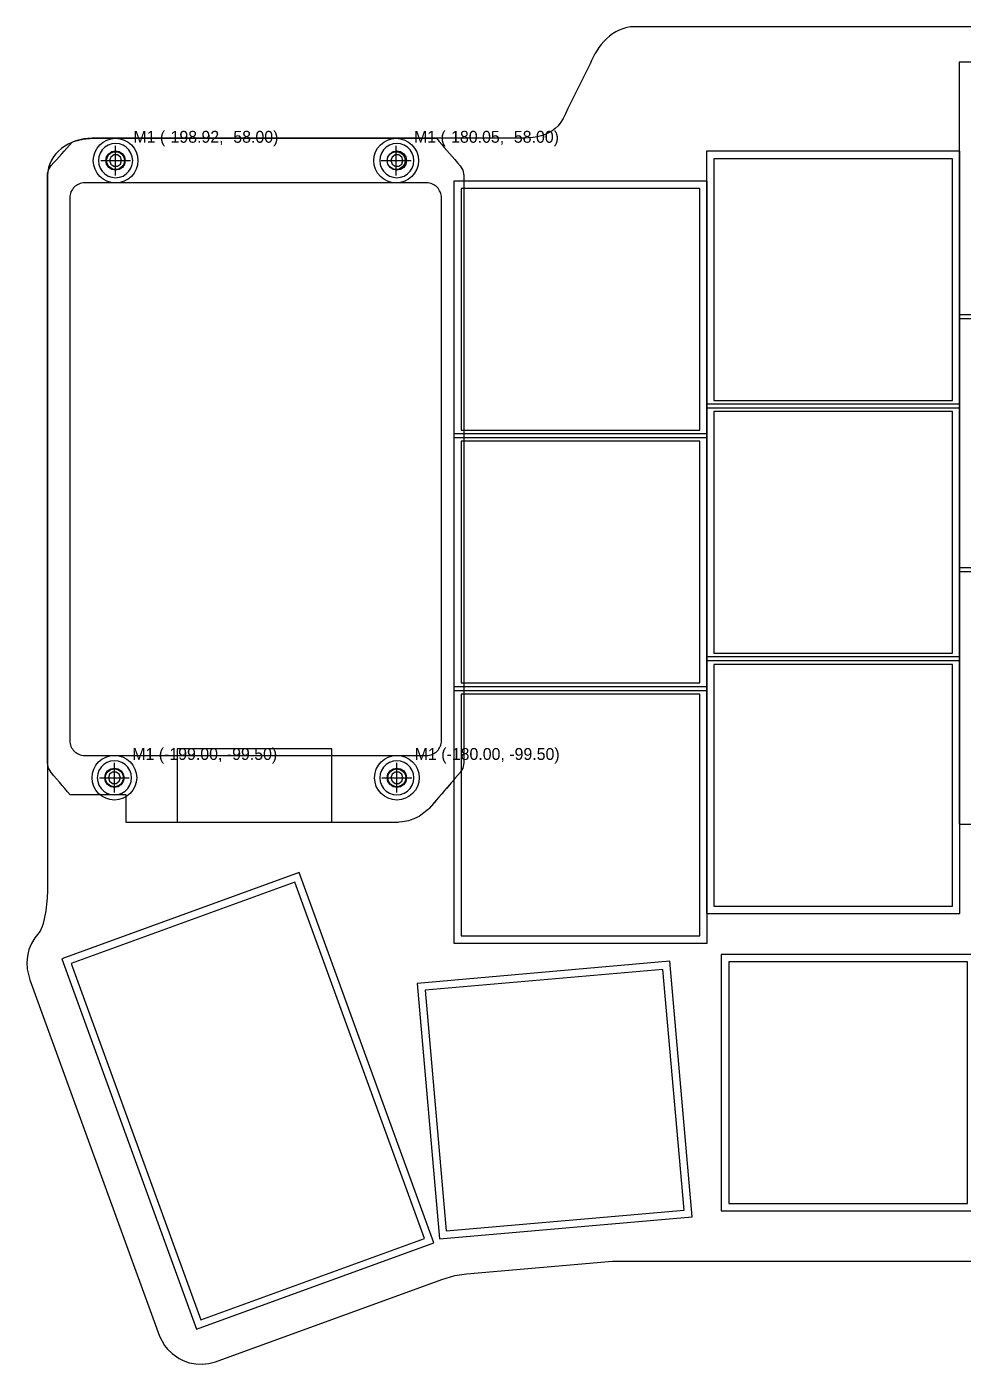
# Model space of a CAD drawing. Header units: millimetres. Extents: x -205 to 25, y -146 to -49.
# Drawn here: x -204.9 to -141.9, y -138.9 to -49 of the extents above; entities that cross this region are included whole.
import ezdxf

# ---------------------------------------------------------------- set-up
doc = ezdxf.new("R2010")
doc.units = ezdxf.units.MM
for name, color, linetype in [('BATTERY_BAY', 8, 'Continuous'), ('BOARD_OUTLINE', 7, 'Continuous'), ('COVER_BATTERY_BOTTOM', 1, 'Continuous'), ('COVER_BATTERY_TOP', 30, 'Continuous'), ('COVER_STANDOFFS', 9, 'Continuous'), ('KEYCAP_GUARD', 6, 'Continuous'), ('KEYCAPS', 4, 'Continuous'), ('LABELS', 7, 'Continuous'), ('M1_HOLES', 2, 'Continuous')]:
    doc.layers.add(name, color=color, linetype=linetype)

msp = doc.modelspace()

# ---------------------------------------------------------------- linework, layer by layer
at = {"layer": 'BATTERY_BAY'}
msp.add_lwpolyline([(-177, -60.5), (-177.005, -60.398), (-177.02, -60.298), (-177.045, -60.203), (-177.079, -60.111), (-177.121, -60.023), (-177.171, -59.941), (-177.228, -59.864), (-177.293, -59.793), (-177.364, -59.728), (-177.441, -59.671), (-177.523, -59.621), (-177.611, -59.579), (-177.703, -59.545), (-177.798, -59.52), (-177.898, -59.505), (-178, -59.5), (-201, -59.5), (-201.102, -59.505), (-201.202, -59.52), (-201.297, -59.545), (-201.389, -59.579), (-201.477, -59.621), (-201.559, -59.671), (-201.636, -59.728), (-201.707, -59.793), (-201.772, -59.864), (-201.829, -59.941), (-201.879, -60.023), (-201.921, -60.111), (-201.955, -60.203), (-201.98, -60.298), (-201.995, -60.398), (-202, -60.5), (-202, -97), (-201.995, -97.102), (-201.98, -97.202), (-201.955, -97.297), (-201.921, -97.389), (-201.879, -97.477), (-201.829, -97.559), (-201.772, -97.636), (-201.707, -97.707), (-201.636, -97.772), (-201.559, -97.829), (-201.477, -97.879), (-201.389, -97.921), (-201.297, -97.955), (-201.202, -97.98), (-201.102, -97.995), (-201, -98), (-178, -98), (-177.898, -97.995), (-177.798, -97.98), (-177.703, -97.955), (-177.611, -97.921), (-177.523, -97.879), (-177.441, -97.829), (-177.364, -97.772), (-177.293, -97.707), (-177.228, -97.636), (-177.171, -97.559), (-177.121, -97.477), (-177.079, -97.389), (-177.045, -97.297), (-177.02, -97.202), (-177.005, -97.102), (-177, -97), (-177, -60.5)], close=True, dxfattribs=at)
at = {"layer": 'BOARD_OUTLINE'}
msp.add_lwpolyline([(-124.5, -49), (-164, -49), (-164.276, -49.015), (-164.541, -49.059), (-164.796, -49.13), (-165.04, -49.225), (-165.272, -49.343), (-165.492, -49.481), (-165.701, -49.637), (-165.897, -49.809), (-166.081, -49.994), (-166.252, -50.192), (-166.411, -50.399), (-166.556, -50.613), (-166.688, -50.832), (-166.806, -51.055), (-166.91, -51.278), (-167, -51.5), (-168.5, -54.5), (-168.647, -54.852), (-168.805, -55.16), (-168.976, -55.427), (-169.16, -55.656), (-169.357, -55.85), (-169.568, -56.012), (-169.792, -56.144), (-170.031, -56.25), (-170.285, -56.333), (-170.553, -56.395), (-170.837, -56.439), (-171.137, -56.469), (-171.452, -56.487), (-171.785, -56.496), (-172.134, -56.5), (-172.5, -56.5), (-177, -56.5), (-197, -56.5), (-200.5, -56.5), (-200.781, -56.512), (-201.06, -56.546), (-201.334, -56.602), (-201.602, -56.68), (-201.86, -56.778), (-202.108, -56.896), (-202.343, -57.032), (-202.562, -57.188), (-202.764, -57.36), (-202.946, -57.55), (-203.106, -57.755), (-203.242, -57.977), (-203.352, -58.212), (-203.433, -58.462), (-203.483, -58.725), (-203.5, -59), (-203.5, -107), (-203.501, -107.109), (-203.506, -107.246), (-203.514, -107.407), (-203.526, -107.589), (-203.542, -107.786), (-203.563, -107.997), (-203.588, -108.216), (-203.619, -108.439), (-203.654, -108.663), (-203.696, -108.884), (-203.743, -109.099), (-203.797, -109.302), (-203.858, -109.49), (-203.925, -109.66), (-204, -109.808), (-204.083, -109.929), (-204.36, -110.27), (-204.584, -110.65), (-204.751, -111.057), (-204.856, -111.485), (-204.896, -111.924), (-204.872, -112.364), (-204.691, -113.094), (-195.965, -137.054), (-195.62, -137.68), (-195.438, -137.911), (-195.125, -138.221), (-194.643, -138.556), (-194.38, -138.687), (-193.964, -138.833), (-193.532, -138.916), (-193.092, -138.936), (-192.654, -138.89), (-192.208, -138.778), (-176.983, -133.238), (-176.091, -132.979), (-175.312, -132.863), (-165.5, -132), (-138.5, -132)], dxfattribs=at)
at = {"layer": 'COVER_BATTERY_BOTTOM'}
for points in [[(-201.602, -56.68), (-201.468, -56.641), (-201.334, -56.602)], [(-201.334, -56.602), (-201.197, -56.574), (-201.06, -56.546)], [(-201.06, -56.546), (-200.92, -56.529), (-200.781, -56.512)], [(-200.781, -56.512), (-200.64, -56.506), (-200.5, -56.5)], [(-200.5, -56.5), (-200.248, -56.5), (-199.996, -56.5), (-199.745, -56.5), (-199.493, -56.5), (-199.241, -56.5), (-198.989, -56.5), (-198.738, -56.5), (-198.486, -56.5), (-198.234, -56.5), (-197.982, -56.5), (-197.731, -56.5), (-197.479, -56.5), (-197.227, -56.5), (-196.975, -56.5), (-196.724, -56.5), (-196.472, -56.5), (-196.22, -56.5), (-195.968, -56.5), (-195.717, -56.5), (-195.465, -56.5), (-195.213, -56.5), (-194.961, -56.5), (-194.71, -56.5), (-194.458, -56.5), (-194.206, -56.5), (-193.954, -56.5), (-193.703, -56.5), (-193.451, -56.5), (-193.199, -56.5), (-192.947, -56.5), (-192.696, -56.5), (-192.444, -56.5), (-192.192, -56.5), (-191.94, -56.5), (-191.689, -56.5), (-191.437, -56.5), (-191.185, -56.5), (-190.933, -56.5), (-190.681, -56.5), (-190.43, -56.5), (-190.178, -56.5), (-189.926, -56.5), (-189.674, -56.5), (-189.423, -56.5), (-189.171, -56.5), (-188.919, -56.5), (-188.667, -56.5), (-188.416, -56.5), (-188.164, -56.5), (-187.912, -56.5), (-187.66, -56.5), (-187.409, -56.5), (-187.157, -56.5), (-186.905, -56.5), (-186.653, -56.5), (-186.402, -56.5), (-186.15, -56.5), (-185.898, -56.5), (-185.646, -56.5), (-185.395, -56.5), (-185.143, -56.5), (-184.891, -56.5), (-184.639, -56.5), (-184.388, -56.5), (-184.136, -56.5), (-183.884, -56.5), (-183.632, -56.5), (-183.381, -56.5), (-183.129, -56.5), (-182.877, -56.5), (-182.625, -56.5), (-182.374, -56.5), (-182.122, -56.5), (-181.87, -56.5), (-181.618, -56.5), (-181.366, -56.5), (-181.115, -56.5), (-180.863, -56.5), (-180.611, -56.5), (-180.359, -56.5), (-180.108, -56.5), (-179.856, -56.5), (-179.604, -56.5), (-179.352, -56.5), (-179.101, -56.5), (-178.849, -56.5), (-178.597, -56.5), (-178.345, -56.5), (-178.094, -56.5), (-177.842, -56.5), (-177.59, -56.5), (-177.338, -56.5)], [(-177.338, -56.5), (-177.161, -56.705), (-176.984, -56.91), (-176.807, -57.115), (-176.629, -57.321), (-176.452, -57.526), (-176.275, -57.731), (-176.098, -57.936), (-175.921, -58.141), (-175.743, -58.346)], [(-203.244, -58.332), (-203.069, -58.137), (-202.894, -57.942), (-202.719, -57.747), (-202.544, -57.552), (-202.369, -57.357), (-202.194, -57.162), (-202.019, -56.967), (-201.844, -56.772)], [(-201.844, -56.772), (-201.723, -56.726), (-201.602, -56.68)], [(-200.07, -58), (-200.041, -58.256), (-199.956, -58.499), (-199.819, -58.717), (-199.637, -58.899), (-199.419, -59.036), (-199.176, -59.121), (-198.92, -59.15), (-198.664, -59.121), (-198.421, -59.036), (-198.203, -58.899), (-198.021, -58.717), (-197.884, -58.499), (-197.799, -58.256), (-197.77, -58), (-197.799, -57.744), (-197.884, -57.501), (-198.021, -57.283), (-198.203, -57.101), (-198.421, -56.964), (-198.664, -56.879), (-198.92, -56.85), (-199.176, -56.879), (-199.419, -56.964), (-199.637, -57.101), (-199.819, -57.283), (-199.956, -57.501), (-200.041, -57.744), (-200.07, -58)], [(-199.57, -58), (-199.521, -57.751), (-199.38, -57.54), (-199.169, -57.399), (-198.92, -57.35), (-198.671, -57.399), (-198.461, -57.54), (-198.32, -57.751), (-198.27, -58), (-198.32, -58.249), (-198.461, -58.46), (-198.671, -58.601), (-198.92, -58.65), (-199.169, -58.601), (-199.38, -58.46), (-199.521, -58.249), (-199.57, -58)], [(-181.15, -58), (-181.121, -58.256), (-181.036, -58.499), (-180.899, -58.717), (-180.717, -58.899), (-180.499, -59.036), (-180.256, -59.121), (-180, -59.15), (-179.744, -59.121), (-179.501, -59.036), (-179.283, -58.899), (-179.101, -58.717), (-178.964, -58.499), (-178.879, -58.256), (-178.85, -58), (-178.879, -57.744), (-178.964, -57.501), (-179.101, -57.283), (-179.283, -57.101), (-179.501, -56.964), (-179.744, -56.879), (-180, -56.85), (-180.256, -56.879), (-180.499, -56.964), (-180.717, -57.101), (-180.899, -57.283), (-181.036, -57.501), (-181.121, -57.744), (-181.15, -58)], [(-180.65, -58), (-180.601, -57.751), (-180.46, -57.54), (-180.249, -57.399), (-180, -57.35), (-179.751, -57.399), (-179.54, -57.54), (-179.399, -57.751), (-179.35, -58), (-179.399, -58.249), (-179.54, -58.46), (-179.751, -58.601), (-180, -58.65), (-180.249, -58.601), (-180.46, -58.46), (-180.601, -58.249), (-180.65, -58)], [(-203.492, -58.875), (-203.41, -58.585), (-203.244, -58.332)], [(-175.743, -58.346), (-175.563, -58.651), (-175.5, -59)], [(-203.5, -59), (-203.496, -58.938), (-203.492, -58.875)], [(-203.5, -98.5), (-203.5, -98.25), (-203.5, -98), (-203.5, -97.75), (-203.5, -97.5), (-203.5, -97.25), (-203.5, -97), (-203.5, -96.75), (-203.5, -96.5), (-203.5, -96.25), (-203.5, -96), (-203.5, -95.75), (-203.5, -95.5), (-203.5, -95.25), (-203.5, -95), (-203.5, -94.75), (-203.5, -94.5), (-203.5, -94.25), (-203.5, -94), (-203.5, -93.75), (-203.5, -93.5), (-203.5, -93.25), (-203.5, -93), (-203.5, -92.75), (-203.5, -92.5), (-203.5, -92.25), (-203.5, -92), (-203.5, -91.75), (-203.5, -91.5), (-203.5, -91.25), (-203.5, -91), (-203.5, -90.75), (-203.5, -90.5), (-203.5, -90.25), (-203.5, -90), (-203.5, -89.75), (-203.5, -89.5), (-203.5, -89.25), (-203.5, -89), (-203.5, -88.75), (-203.5, -88.5), (-203.5, -88.25), (-203.5, -88), (-203.5, -87.75), (-203.5, -87.5), (-203.5, -87.25), (-203.5, -87), (-203.5, -86.75), (-203.5, -86.5), (-203.5, -86.25), (-203.5, -86), (-203.5, -85.75), (-203.5, -85.5), (-203.5, -85.25), (-203.5, -85), (-203.5, -84.75), (-203.5, -84.5), (-203.5, -84.25), (-203.5, -84), (-203.5, -83.75), (-203.5, -83.5), (-203.5, -83.25), (-203.5, -83), (-203.5, -82.75), (-203.5, -82.5), (-203.5, -82.25), (-203.5, -82), (-203.5, -81.75), (-203.5, -81.5), (-203.5, -81.25), (-203.5, -81), (-203.5, -80.75), (-203.5, -80.5), (-203.5, -80.25), (-203.5, -80), (-203.5, -79.75), (-203.5, -79.5), (-203.5, -79.25), (-203.5, -79), (-203.5, -78.75), (-203.5, -78.5), (-203.5, -78.25), (-203.5, -78), (-203.5, -77.75), (-203.5, -77.5), (-203.5, -77.25), (-203.5, -77), (-203.5, -76.75), (-203.5, -76.5), (-203.5, -76.25), (-203.5, -76), (-203.5, -75.75), (-203.5, -75.5), (-203.5, -75.25), (-203.5, -75), (-203.5, -74.75), (-203.5, -74.5), (-203.5, -74.25), (-203.5, -74), (-203.5, -73.75), (-203.5, -73.5), (-203.5, -73.25), (-203.5, -73), (-203.5, -72.75), (-203.5, -72.5), (-203.5, -72.25), (-203.5, -72), (-203.5, -71.75), (-203.5, -71.5), (-203.5, -71.25), (-203.5, -71), (-203.5, -70.75), (-203.5, -70.5), (-203.5, -70.25), (-203.5, -70), (-203.5, -69.75), (-203.5, -69.5), (-203.5, -69.25), (-203.5, -69), (-203.5, -68.75), (-203.5, -68.5), (-203.5, -68.25), (-203.5, -68), (-203.5, -67.75), (-203.5, -67.5), (-203.5, -67.25), (-203.5, -67), (-203.5, -66.75), (-203.5, -66.5), (-203.5, -66.25), (-203.5, -66), (-203.5, -65.75), (-203.5, -65.5), (-203.5, -65.25), (-203.5, -65), (-203.5, -64.75), (-203.5, -64.5), (-203.5, -64.25), (-203.5, -64), (-203.5, -63.75), (-203.5, -63.5), (-203.5, -63.25), (-203.5, -63), (-203.5, -62.75), (-203.5, -62.5), (-203.5, -62.25), (-203.5, -62), (-203.5, -61.75), (-203.5, -61.5), (-203.5, -61.25), (-203.5, -61), (-203.5, -60.75), (-203.5, -60.5), (-203.5, -60.25), (-203.5, -60), (-203.5, -59.75), (-203.5, -59.5), (-203.5, -59.25), (-203.5, -59)], [(-175.5, -59), (-175.5, -59.25), (-175.5, -59.5), (-175.5, -59.75), (-175.5, -60), (-175.5, -60.25), (-175.5, -60.5), (-175.5, -60.75), (-175.5, -61), (-175.5, -61.25), (-175.5, -61.5), (-175.5, -61.75), (-175.5, -62), (-175.5, -62.25), (-175.5, -62.5), (-175.5, -62.75), (-175.5, -63), (-175.5, -63.25), (-175.5, -63.5), (-175.5, -63.75), (-175.5, -64), (-175.5, -64.25), (-175.5, -64.5), (-175.5, -64.75), (-175.5, -65), (-175.5, -65.25), (-175.5, -65.5), (-175.5, -65.75), (-175.5, -66), (-175.5, -66.25), (-175.5, -66.5), (-175.5, -66.75), (-175.5, -67), (-175.5, -67.25), (-175.5, -67.5), (-175.5, -67.75), (-175.5, -68), (-175.5, -68.25), (-175.5, -68.5), (-175.5, -68.75), (-175.5, -69), (-175.5, -69.25), (-175.5, -69.5), (-175.5, -69.75), (-175.5, -70), (-175.5, -70.25), (-175.5, -70.5), (-175.5, -70.75), (-175.5, -71), (-175.5, -71.25), (-175.5, -71.5), (-175.5, -71.75), (-175.5, -72), (-175.5, -72.25), (-175.5, -72.5), (-175.5, -72.75), (-175.5, -73), (-175.5, -73.25), (-175.5, -73.5), (-175.5, -73.75), (-175.5, -74), (-175.5, -74.25), (-175.5, -74.5), (-175.5, -74.75), (-175.5, -75), (-175.5, -75.25), (-175.5, -75.5), (-175.5, -75.75), (-175.5, -76), (-175.5, -76.25), (-175.5, -76.5), (-175.5, -76.75), (-175.5, -77), (-175.5, -77.25), (-175.5, -77.5), (-175.5, -77.75), (-175.5, -78), (-175.5, -78.25), (-175.5, -78.5), (-175.5, -78.75), (-175.5, -79), (-175.5, -79.25), (-175.5, -79.5), (-175.5, -79.75), (-175.5, -80), (-175.5, -80.25), (-175.5, -80.5), (-175.5, -80.75), (-175.5, -81), (-175.5, -81.25), (-175.5, -81.5), (-175.5, -81.75), (-175.5, -82), (-175.5, -82.25), (-175.5, -82.5), (-175.5, -82.75), (-175.5, -83), (-175.5, -83.25), (-175.5, -83.5), (-175.5, -83.75), (-175.5, -84), (-175.5, -84.25), (-175.5, -84.5), (-175.5, -84.75), (-175.5, -85), (-175.5, -85.25), (-175.5, -85.5), (-175.5, -85.75), (-175.5, -86), (-175.5, -86.25), (-175.5, -86.5), (-175.5, -86.75), (-175.5, -87), (-175.5, -87.25), (-175.5, -87.5), (-175.5, -87.75), (-175.5, -88), (-175.5, -88.25), (-175.5, -88.5), (-175.5, -88.75), (-175.5, -89), (-175.5, -89.25), (-175.5, -89.5), (-175.5, -89.75), (-175.5, -90), (-175.5, -90.25), (-175.5, -90.5), (-175.5, -90.75), (-175.5, -91), (-175.5, -91.25), (-175.5, -91.5), (-175.5, -91.75), (-175.5, -92), (-175.5, -92.25), (-175.5, -92.5), (-175.5, -92.75), (-175.5, -93), (-175.5, -93.25), (-175.5, -93.5), (-175.5, -93.75), (-175.5, -94), (-175.5, -94.25), (-175.5, -94.5), (-175.5, -94.75), (-175.5, -95), (-175.5, -95.25), (-175.5, -95.5), (-175.5, -95.75), (-175.5, -96), (-175.5, -96.25), (-175.5, -96.5), (-175.5, -96.75), (-175.5, -97), (-175.5, -97.25), (-175.5, -97.5), (-175.5, -97.75), (-175.5, -98), (-175.5, -98.25), (-175.5, -98.5)], [(-203.257, -99.154), (-203.437, -98.849), (-203.5, -98.5)], [(-200.15, -99.5), (-200.121, -99.756), (-200.036, -99.999), (-199.899, -100.217), (-199.717, -100.399), (-199.499, -100.536), (-199.256, -100.621), (-199, -100.65), (-198.744, -100.621), (-198.501, -100.536), (-198.283, -100.399), (-198.101, -100.217), (-197.964, -99.999), (-197.879, -99.756), (-197.85, -99.5), (-197.879, -99.244), (-197.964, -99.001), (-198.101, -98.783), (-198.283, -98.601), (-198.501, -98.464), (-198.744, -98.379), (-199, -98.35), (-199.256, -98.379), (-199.499, -98.464), (-199.717, -98.601), (-199.899, -98.783), (-200.036, -99.001), (-200.121, -99.244), (-200.15, -99.5)], [(-199.65, -99.5), (-199.601, -99.251), (-199.46, -99.04), (-199.249, -98.899), (-199, -98.85), (-198.751, -98.899), (-198.54, -99.04), (-198.399, -99.251), (-198.35, -99.5), (-198.399, -99.749), (-198.54, -99.96), (-198.751, -100.101), (-199, -100.15), (-199.249, -100.101), (-199.46, -99.96), (-199.601, -99.749), (-199.65, -99.5)], [(-181.15, -99.5), (-181.121, -99.756), (-181.036, -99.999), (-180.899, -100.217), (-180.717, -100.399), (-180.499, -100.536), (-180.256, -100.621), (-180, -100.65), (-179.744, -100.621), (-179.501, -100.536), (-179.283, -100.399), (-179.101, -100.217), (-178.964, -99.999), (-178.879, -99.756), (-178.85, -99.5), (-178.879, -99.244), (-178.964, -99.001), (-179.101, -98.783), (-179.283, -98.601), (-179.501, -98.464), (-179.744, -98.379), (-180, -98.35), (-180.256, -98.379), (-180.499, -98.464), (-180.717, -98.601), (-180.899, -98.783), (-181.036, -99.001), (-181.121, -99.244), (-181.15, -99.5)], [(-180.65, -99.5), (-180.601, -99.251), (-180.46, -99.04), (-180.249, -98.899), (-180, -98.85), (-179.751, -98.899), (-179.54, -99.04), (-179.399, -99.251), (-179.35, -99.5), (-179.399, -99.749), (-179.54, -99.96), (-179.751, -100.101), (-180, -100.15), (-180.249, -100.101), (-180.46, -99.96), (-180.601, -99.749), (-180.65, -99.5)], [(-175.5, -98.5), (-175.563, -98.849), (-175.743, -99.154)], [(-201.964, -100.65), (-202.149, -100.436), (-202.333, -100.223), (-202.518, -100.009), (-202.703, -99.795), (-202.887, -99.581), (-203.072, -99.368), (-203.257, -99.154)], [(-175.743, -99.154), (-175.917, -99.355), (-176.091, -99.556), (-176.265, -99.757), (-176.439, -99.958), (-176.612, -100.16), (-176.786, -100.361), (-176.96, -100.562), (-177.134, -100.763), (-177.308, -100.964), (-177.481, -101.166), (-177.655, -101.367), (-177.829, -101.568)], [(-198.2, -100.65), (-198.451, -100.65), (-198.702, -100.65), (-198.953, -100.65), (-199.204, -100.65), (-199.455, -100.65), (-199.706, -100.65), (-199.957, -100.65), (-200.207, -100.65), (-200.458, -100.65), (-200.709, -100.65), (-200.96, -100.65), (-201.211, -100.65), (-201.462, -100.65), (-201.713, -100.65), (-201.964, -100.65)], [(-198.2, -102.5), (-198.2, -102.236), (-198.2, -101.971), (-198.2, -101.707), (-198.2, -101.443), (-198.2, -101.179), (-198.2, -100.914), (-198.2, -100.65)], [(-177.829, -101.568), (-177.899, -101.642), (-177.977, -101.708)], [(-180, -102.5), (-180.253, -102.5), (-180.506, -102.5), (-180.758, -102.5), (-181.011, -102.5), (-181.264, -102.5), (-181.517, -102.5), (-181.769, -102.5), (-182.022, -102.5), (-182.275, -102.5), (-182.528, -102.5), (-182.781, -102.5), (-183.033, -102.5), (-183.286, -102.5), (-183.539, -102.5), (-183.792, -102.5), (-184.044, -102.5), (-184.297, -102.5), (-184.55, -102.5), (-184.803, -102.5), (-185.056, -102.5), (-185.308, -102.5), (-185.561, -102.5), (-185.814, -102.5), (-186.067, -102.5), (-186.319, -102.5), (-186.572, -102.5), (-186.825, -102.5), (-187.078, -102.5), (-187.331, -102.5), (-187.583, -102.5), (-187.836, -102.5), (-188.089, -102.5), (-188.342, -102.5), (-188.594, -102.5), (-188.847, -102.5), (-189.1, -102.5), (-189.353, -102.5), (-189.606, -102.5), (-189.858, -102.5), (-190.111, -102.5), (-190.364, -102.5), (-190.617, -102.5), (-190.869, -102.5), (-191.122, -102.5), (-191.375, -102.5), (-191.628, -102.5), (-191.881, -102.5), (-192.133, -102.5), (-192.386, -102.5), (-192.639, -102.5), (-192.892, -102.5), (-193.144, -102.5), (-193.397, -102.5), (-193.65, -102.5), (-193.903, -102.5), (-194.156, -102.5), (-194.408, -102.5), (-194.661, -102.5), (-194.914, -102.5), (-195.167, -102.5), (-195.419, -102.5), (-195.672, -102.5), (-195.925, -102.5), (-196.178, -102.5), (-196.431, -102.5), (-196.683, -102.5), (-196.936, -102.5), (-197.189, -102.5), (-197.442, -102.5), (-197.694, -102.5), (-197.947, -102.5), (-198.2, -102.5)], [(-179.869, -102.491), (-179.935, -102.498), (-180, -102.5)], [(-179.352, -102.423), (-179.611, -102.457), (-179.869, -102.491)], [(-179.1, -102.356), (-179.224, -102.398), (-179.352, -102.423)], [(-178.617, -102.156), (-178.858, -102.256), (-179.1, -102.356)], [(-178.391, -102.025), (-178.5, -102.098), (-178.617, -102.156)], [(-177.977, -101.708), (-178.184, -101.866), (-178.391, -102.025)]]:
    msp.add_lwpolyline(points, dxfattribs=at)
at = {"layer": 'COVER_BATTERY_TOP'}
for points in [[(-201.602, -56.68), (-201.468, -56.641), (-201.334, -56.602)], [(-201.334, -56.602), (-201.197, -56.574), (-201.06, -56.546)], [(-201.06, -56.546), (-200.92, -56.529), (-200.781, -56.512)], [(-200.781, -56.512), (-200.64, -56.506), (-200.5, -56.5)], [(-200.5, -56.5), (-200.248, -56.5), (-199.996, -56.5), (-199.745, -56.5), (-199.493, -56.5), (-199.241, -56.5), (-198.989, -56.5), (-198.738, -56.5), (-198.486, -56.5), (-198.234, -56.5), (-197.982, -56.5), (-197.731, -56.5), (-197.479, -56.5), (-197.227, -56.5), (-196.975, -56.5), (-196.724, -56.5), (-196.472, -56.5), (-196.22, -56.5), (-195.968, -56.5), (-195.717, -56.5), (-195.465, -56.5), (-195.213, -56.5), (-194.961, -56.5), (-194.71, -56.5), (-194.458, -56.5), (-194.206, -56.5), (-193.954, -56.5), (-193.703, -56.5), (-193.451, -56.5), (-193.199, -56.5), (-192.947, -56.5), (-192.696, -56.5), (-192.444, -56.5), (-192.192, -56.5), (-191.94, -56.5), (-191.689, -56.5), (-191.437, -56.5), (-191.185, -56.5), (-190.933, -56.5), (-190.681, -56.5), (-190.43, -56.5), (-190.178, -56.5), (-189.926, -56.5), (-189.674, -56.5), (-189.423, -56.5), (-189.171, -56.5), (-188.919, -56.5), (-188.667, -56.5), (-188.416, -56.5), (-188.164, -56.5), (-187.912, -56.5), (-187.66, -56.5), (-187.409, -56.5), (-187.157, -56.5), (-186.905, -56.5), (-186.653, -56.5), (-186.402, -56.5), (-186.15, -56.5), (-185.898, -56.5), (-185.646, -56.5), (-185.395, -56.5), (-185.143, -56.5), (-184.891, -56.5), (-184.639, -56.5), (-184.388, -56.5), (-184.136, -56.5), (-183.884, -56.5), (-183.632, -56.5), (-183.381, -56.5), (-183.129, -56.5), (-182.877, -56.5), (-182.625, -56.5), (-182.374, -56.5), (-182.122, -56.5), (-181.87, -56.5), (-181.618, -56.5), (-181.366, -56.5), (-181.115, -56.5), (-180.863, -56.5), (-180.611, -56.5), (-180.359, -56.5), (-180.108, -56.5), (-179.856, -56.5), (-179.604, -56.5), (-179.352, -56.5), (-179.101, -56.5), (-178.849, -56.5), (-178.597, -56.5), (-178.345, -56.5), (-178.094, -56.5), (-177.842, -56.5), (-177.59, -56.5), (-177.338, -56.5)], [(-177.338, -56.5), (-177.161, -56.705), (-176.984, -56.91), (-176.807, -57.115), (-176.629, -57.321), (-176.452, -57.526), (-176.275, -57.731), (-176.098, -57.936), (-175.921, -58.141), (-175.743, -58.346)], [(-203.244, -58.332), (-203.069, -58.137), (-202.894, -57.942), (-202.719, -57.747), (-202.544, -57.552), (-202.369, -57.357), (-202.194, -57.162), (-202.019, -56.967), (-201.844, -56.772)], [(-201.844, -56.772), (-201.723, -56.726), (-201.602, -56.68)], [(-203.492, -58.875), (-203.41, -58.585), (-203.244, -58.332)], [(-199.32, -58), (-199.244, -58.235), (-199.044, -58.38), (-198.797, -58.38), (-198.597, -58.235), (-198.52, -58), (-198.597, -57.765), (-198.797, -57.62), (-199.044, -57.62), (-199.244, -57.765), (-199.32, -58)], [(-180.4, -58), (-180.324, -58.235), (-180.124, -58.38), (-179.876, -58.38), (-179.676, -58.235), (-179.6, -58), (-179.676, -57.765), (-179.876, -57.62), (-180.124, -57.62), (-180.324, -57.765), (-180.4, -58)], [(-175.743, -58.346), (-175.563, -58.651), (-175.5, -59)], [(-203.5, -59), (-203.496, -58.938), (-203.492, -58.875)], [(-203.5, -98.5), (-203.5, -98.25), (-203.5, -98), (-203.5, -97.75), (-203.5, -97.5), (-203.5, -97.25), (-203.5, -97), (-203.5, -96.75), (-203.5, -96.5), (-203.5, -96.25), (-203.5, -96), (-203.5, -95.75), (-203.5, -95.5), (-203.5, -95.25), (-203.5, -95), (-203.5, -94.75), (-203.5, -94.5), (-203.5, -94.25), (-203.5, -94), (-203.5, -93.75), (-203.5, -93.5), (-203.5, -93.25), (-203.5, -93), (-203.5, -92.75), (-203.5, -92.5), (-203.5, -92.25), (-203.5, -92), (-203.5, -91.75), (-203.5, -91.5), (-203.5, -91.25), (-203.5, -91), (-203.5, -90.75), (-203.5, -90.5), (-203.5, -90.25), (-203.5, -90), (-203.5, -89.75), (-203.5, -89.5), (-203.5, -89.25), (-203.5, -89), (-203.5, -88.75), (-203.5, -88.5), (-203.5, -88.25), (-203.5, -88), (-203.5, -87.75), (-203.5, -87.5), (-203.5, -87.25), (-203.5, -87), (-203.5, -86.75), (-203.5, -86.5), (-203.5, -86.25), (-203.5, -86), (-203.5, -85.75), (-203.5, -85.5), (-203.5, -85.25), (-203.5, -85), (-203.5, -84.75), (-203.5, -84.5), (-203.5, -84.25), (-203.5, -84), (-203.5, -83.75), (-203.5, -83.5), (-203.5, -83.25), (-203.5, -83), (-203.5, -82.75), (-203.5, -82.5), (-203.5, -82.25), (-203.5, -82), (-203.5, -81.75), (-203.5, -81.5), (-203.5, -81.25), (-203.5, -81), (-203.5, -80.75), (-203.5, -80.5), (-203.5, -80.25), (-203.5, -80), (-203.5, -79.75), (-203.5, -79.5), (-203.5, -79.25), (-203.5, -79), (-203.5, -78.75), (-203.5, -78.5), (-203.5, -78.25), (-203.5, -78), (-203.5, -77.75), (-203.5, -77.5), (-203.5, -77.25), (-203.5, -77), (-203.5, -76.75), (-203.5, -76.5), (-203.5, -76.25), (-203.5, -76), (-203.5, -75.75), (-203.5, -75.5), (-203.5, -75.25), (-203.5, -75), (-203.5, -74.75), (-203.5, -74.5), (-203.5, -74.25), (-203.5, -74), (-203.5, -73.75), (-203.5, -73.5), (-203.5, -73.25), (-203.5, -73), (-203.5, -72.75), (-203.5, -72.5), (-203.5, -72.25), (-203.5, -72), (-203.5, -71.75), (-203.5, -71.5), (-203.5, -71.25), (-203.5, -71), (-203.5, -70.75), (-203.5, -70.5), (-203.5, -70.25), (-203.5, -70), (-203.5, -69.75), (-203.5, -69.5), (-203.5, -69.25), (-203.5, -69), (-203.5, -68.75), (-203.5, -68.5), (-203.5, -68.25), (-203.5, -68), (-203.5, -67.75), (-203.5, -67.5), (-203.5, -67.25), (-203.5, -67), (-203.5, -66.75), (-203.5, -66.5), (-203.5, -66.25), (-203.5, -66), (-203.5, -65.75), (-203.5, -65.5), (-203.5, -65.25), (-203.5, -65), (-203.5, -64.75), (-203.5, -64.5), (-203.5, -64.25), (-203.5, -64), (-203.5, -63.75), (-203.5, -63.5), (-203.5, -63.25), (-203.5, -63), (-203.5, -62.75), (-203.5, -62.5), (-203.5, -62.25), (-203.5, -62), (-203.5, -61.75), (-203.5, -61.5), (-203.5, -61.25), (-203.5, -61), (-203.5, -60.75), (-203.5, -60.5), (-203.5, -60.25), (-203.5, -60), (-203.5, -59.75), (-203.5, -59.5), (-203.5, -59.25), (-203.5, -59)], [(-175.5, -59), (-175.5, -59.188), (-175.5, -59.375)], [(-176.175, -59.375), (-176.175, -59.625), (-176.175, -59.875), (-176.175, -60.126), (-176.175, -60.376), (-176.175, -60.626), (-176.175, -60.876), (-176.175, -61.126), (-176.175, -61.376), (-176.175, -61.627), (-176.175, -61.877), (-176.175, -62.127), (-176.175, -62.377), (-176.175, -62.627), (-176.175, -62.877), (-176.175, -63.128), (-176.175, -63.378), (-176.175, -63.628), (-176.175, -63.878), (-176.175, -64.128), (-176.175, -64.379), (-176.175, -64.629), (-176.175, -64.879), (-176.175, -65.129), (-176.175, -65.379), (-176.175, -65.629), (-176.175, -65.88), (-176.175, -66.13), (-176.175, -66.38), (-176.175, -66.63), (-176.175, -66.88), (-176.175, -67.13), (-176.175, -67.381), (-176.175, -67.631), (-176.175, -67.881), (-176.175, -68.131), (-176.175, -68.381), (-176.175, -68.632), (-176.175, -68.882), (-176.175, -69.132), (-176.175, -69.382), (-176.175, -69.632), (-176.175, -69.882), (-176.175, -70.133), (-176.175, -70.383), (-176.175, -70.633), (-176.175, -70.883), (-176.175, -71.133), (-176.175, -71.383), (-176.175, -71.634), (-176.175, -71.884), (-176.175, -72.134), (-176.175, -72.384), (-176.175, -72.634), (-176.175, -72.885), (-176.175, -73.135), (-176.175, -73.385), (-176.175, -73.635), (-176.175, -73.885), (-176.175, -74.135), (-176.175, -74.386), (-176.175, -74.636), (-176.175, -74.886), (-176.175, -75.136), (-176.175, -75.386), (-176.175, -75.636), (-176.175, -75.887), (-176.175, -76.137), (-176.175, -76.387), (-176.175, -76.637), (-176.175, -76.887), (-176.175, -77.138), (-176.175, -77.388), (-176.175, -77.638), (-176.175, -77.888), (-176.175, -78.138), (-176.175, -78.388), (-176.175, -78.639), (-176.175, -78.889), (-176.175, -79.139), (-176.175, -79.389), (-176.175, -79.639), (-176.175, -79.889), (-176.175, -80.14), (-176.175, -80.39), (-176.175, -80.64), (-176.175, -80.89), (-176.175, -81.14), (-176.175, -81.391), (-176.175, -81.641), (-176.175, -81.891), (-176.175, -82.141), (-176.175, -82.391), (-176.175, -82.641), (-176.175, -82.892), (-176.175, -83.142), (-176.175, -83.392), (-176.175, -83.642), (-176.175, -83.892), (-176.175, -84.142), (-176.175, -84.393), (-176.175, -84.643), (-176.175, -84.893), (-176.175, -85.143), (-176.175, -85.393), (-176.175, -85.644), (-176.175, -85.894), (-176.175, -86.144), (-176.175, -86.394), (-176.175, -86.644), (-176.175, -86.894), (-176.175, -87.145), (-176.175, -87.395), (-176.175, -87.645), (-176.175, -87.895), (-176.175, -88.145), (-176.175, -88.395), (-176.175, -88.646), (-176.175, -88.896), (-176.175, -89.146), (-176.175, -89.396), (-176.175, -89.646), (-176.175, -89.897), (-176.175, -90.147), (-176.175, -90.397), (-176.175, -90.647), (-176.175, -90.897), (-176.175, -91.147), (-176.175, -91.398), (-176.175, -91.648), (-176.175, -91.898), (-176.175, -92.148), (-176.175, -92.398), (-176.175, -92.648), (-176.175, -92.899), (-176.175, -93.149), (-176.175, -93.399), (-176.175, -93.649), (-176.175, -93.899), (-176.175, -94.15), (-176.175, -94.4), (-176.175, -94.65), (-176.175, -94.9), (-176.175, -95.15), (-176.175, -95.4), (-176.175, -95.651), (-176.175, -95.901), (-176.175, -96.151), (-176.175, -96.401), (-176.175, -96.651), (-176.175, -96.901), (-176.175, -97.152), (-176.175, -97.402), (-176.175, -97.652), (-176.175, -97.902), (-176.175, -98.152), (-176.175, -98.403), (-176.175, -98.653), (-176.175, -98.903), (-176.175, -99.153), (-176.175, -99.403), (-176.175, -99.653)], [(-175.5, -59.375), (-175.838, -59.375), (-176.175, -59.375)], [(-194.768, -97.546), (-194.768, -97.807), (-194.768, -98.068), (-194.768, -98.328), (-194.768, -98.589), (-194.768, -98.85), (-194.768, -99.111), (-194.768, -99.371), (-194.768, -99.632), (-194.768, -99.893), (-194.768, -100.154), (-194.768, -100.414), (-194.768, -100.675), (-194.768, -100.936), (-194.768, -101.196), (-194.768, -101.457), (-194.768, -101.718), (-194.768, -101.979), (-194.768, -102.239), (-194.768, -102.5)], [(-184.368, -97.546), (-184.622, -97.546), (-184.875, -97.546), (-185.129, -97.546), (-185.383, -97.546), (-185.636, -97.546), (-185.89, -97.546), (-186.143, -97.546), (-186.397, -97.546), (-186.651, -97.546), (-186.904, -97.546), (-187.158, -97.546), (-187.412, -97.546), (-187.665, -97.546), (-187.919, -97.546), (-188.173, -97.546), (-188.426, -97.546), (-188.68, -97.546), (-188.934, -97.546), (-189.187, -97.546), (-189.441, -97.546), (-189.695, -97.546), (-189.948, -97.546), (-190.202, -97.546), (-190.456, -97.546), (-190.709, -97.546), (-190.963, -97.546), (-191.217, -97.546), (-191.47, -97.546), (-191.724, -97.546), (-191.978, -97.546), (-192.231, -97.546), (-192.485, -97.546), (-192.739, -97.546), (-192.992, -97.546), (-193.246, -97.546), (-193.5, -97.546), (-193.753, -97.546), (-194.007, -97.546), (-194.261, -97.546), (-194.514, -97.546), (-194.768, -97.546)], [(-184.368, -102.5), (-184.368, -102.239), (-184.368, -101.979), (-184.368, -101.718), (-184.368, -101.457), (-184.368, -101.196), (-184.368, -100.936), (-184.368, -100.675), (-184.368, -100.414), (-184.368, -100.154), (-184.368, -99.893), (-184.368, -99.632), (-184.368, -99.371), (-184.368, -99.111), (-184.368, -98.85), (-184.368, -98.589), (-184.368, -98.328), (-184.368, -98.068), (-184.368, -97.807), (-184.368, -97.546)], [(-203.257, -99.154), (-203.437, -98.849), (-203.5, -98.5)], [(-201.964, -100.65), (-202.149, -100.436), (-202.333, -100.223), (-202.518, -100.009), (-202.703, -99.795), (-202.887, -99.581), (-203.072, -99.368), (-203.257, -99.154)], [(-199.4, -99.5), (-199.324, -99.735), (-199.124, -99.88), (-198.876, -99.88), (-198.676, -99.735), (-198.6, -99.5), (-198.676, -99.265), (-198.876, -99.12), (-199.124, -99.12), (-199.324, -99.265), (-199.4, -99.5)], [(-180.4, -99.5), (-180.324, -99.735), (-180.124, -99.88), (-179.876, -99.88), (-179.676, -99.735), (-179.6, -99.5), (-179.676, -99.265), (-179.876, -99.12), (-180.124, -99.12), (-180.324, -99.265), (-180.4, -99.5)], [(-176.175, -99.653), (-176.34, -99.845), (-176.506, -100.036), (-176.671, -100.228), (-176.837, -100.419), (-177.002, -100.611), (-177.167, -100.802), (-177.333, -100.994), (-177.498, -101.185), (-177.664, -101.377), (-177.829, -101.568)], [(-198.2, -100.65), (-198.451, -100.65), (-198.702, -100.65), (-198.953, -100.65), (-199.204, -100.65), (-199.455, -100.65), (-199.706, -100.65), (-199.957, -100.65), (-200.207, -100.65), (-200.458, -100.65), (-200.709, -100.65), (-200.96, -100.65), (-201.211, -100.65), (-201.462, -100.65), (-201.713, -100.65), (-201.964, -100.65)], [(-198.2, -102.5), (-198.2, -102.236), (-198.2, -101.971), (-198.2, -101.707), (-198.2, -101.443), (-198.2, -101.179), (-198.2, -100.914), (-198.2, -100.65)], [(-177.829, -101.568), (-177.899, -101.642), (-177.977, -101.708)], [(-194.768, -102.5), (-195.032, -102.5), (-195.296, -102.5), (-195.56, -102.5), (-195.824, -102.5), (-196.088, -102.5), (-196.352, -102.5), (-196.616, -102.5), (-196.88, -102.5), (-197.144, -102.5), (-197.408, -102.5), (-197.672, -102.5), (-197.936, -102.5), (-198.2, -102.5)], [(-180, -102.5), (-180.257, -102.5), (-180.514, -102.5), (-180.771, -102.5), (-181.028, -102.5), (-181.285, -102.5), (-181.542, -102.5), (-181.799, -102.5), (-182.055, -102.5), (-182.312, -102.5), (-182.569, -102.5), (-182.826, -102.5), (-183.083, -102.5), (-183.34, -102.5), (-183.597, -102.5), (-183.854, -102.5), (-184.111, -102.5), (-184.368, -102.5)], [(-179.869, -102.491), (-179.935, -102.498), (-180, -102.5)], [(-179.352, -102.423), (-179.611, -102.457), (-179.869, -102.491)], [(-179.1, -102.356), (-179.224, -102.398), (-179.352, -102.423)], [(-178.617, -102.156), (-178.858, -102.256), (-179.1, -102.356)], [(-178.391, -102.025), (-178.5, -102.098), (-178.617, -102.156)], [(-177.977, -101.708), (-178.184, -101.866), (-178.391, -102.025)]]:
    msp.add_lwpolyline(points, dxfattribs=at)
at = {"layer": 'COVER_STANDOFFS'}
for centre in [(-198.92, -58), (-180.047, -58), (-199, -99.5), (-180, -99.5)]:
    msp.add_circle(centre, 1.5, dxfattribs=at)
at = {"layer": 'KEYCAP_GUARD'}
for points in [[(-125.125, -51.375), (-142.175, -51.375), (-142.175, -68.625), (-125.125, -68.625)], [(-142.125, -57.375), (-159.175, -57.375), (-159.175, -74.625), (-142.125, -74.625)], [(-159.125, -59.375), (-176.175, -59.375), (-176.175, -76.625), (-159.125, -76.625)], [(-125.125, -68.375), (-142.175, -68.375), (-142.175, -85.625), (-125.125, -85.625)], [(-142.125, -74.375), (-159.175, -74.375), (-159.175, -91.625), (-142.125, -91.625)], [(-159.125, -76.375), (-176.175, -76.375), (-176.175, -93.625), (-159.125, -93.625)], [(-125.125, -85.375), (-142.175, -85.375), (-142.175, -102.625), (-125.125, -102.625)], [(-142.125, -91.375), (-159.175, -91.375), (-159.175, -108.625), (-142.125, -108.625)], [(-159.125, -93.375), (-176.175, -93.375), (-176.175, -110.625), (-159.125, -110.625)], [(-177.506, -130.77), (-186.569, -105.868), (-202.544, -111.682), (-193.481, -136.584)], [(-141.125, -111.375), (-158.175, -111.375), (-158.175, -128.625), (-141.125, -128.625)], [(-161.645, -111.842), (-178.63, -113.328), (-177.127, -130.513), (-160.142, -129.027)]]:
    msp.add_lwpolyline(points, close=True, dxfattribs=at)
at = {"layer": 'KEYCAPS'}
for points in [[(-142.625, -57.875), (-158.675, -57.875), (-158.675, -74.125), (-142.625, -74.125)], [(-159.625, -59.875), (-175.675, -59.875), (-175.675, -76.125), (-159.625, -76.125)], [(-142.625, -74.875), (-158.675, -74.875), (-158.675, -91.125), (-142.625, -91.125)], [(-159.625, -76.875), (-175.675, -76.875), (-175.675, -93.125), (-159.625, -93.125)], [(-142.625, -91.875), (-158.675, -91.875), (-158.675, -108.125), (-142.625, -108.125)], [(-159.625, -93.875), (-175.675, -93.875), (-175.675, -110.125), (-159.625, -110.125)], [(-178.147, -130.471), (-186.868, -106.509), (-201.903, -111.981), (-193.182, -135.943)], [(-162.1, -112.384), (-178.089, -113.783), (-176.672, -129.971), (-160.683, -128.572)], [(-141.625, -111.875), (-157.675, -111.875), (-157.675, -128.125), (-141.625, -128.125)]]:
    msp.add_lwpolyline(points, close=True, dxfattribs=at)
at = {"layer": 'M1_HOLES'}
for p, q in [((-198.92, -59), (-198.92, -57)), ((-180.047, -59), (-180.047, -57)), ((-199.92, -58), (-197.92, -58)), ((-181.047, -58), (-179.047, -58)), ((-199, -100.5), (-199, -98.5)), ((-180, -100.5), (-180, -98.5)), ((-200, -99.5), (-198, -99.5)), ((-181, -99.5), (-179, -99.5))]:
    msp.add_line(p, q, dxfattribs=at)
for centre in [(-198.92, -58), (-180.047, -58), (-199, -99.5), (-180, -99.5)]:
    msp.add_circle(centre, 0.6, dxfattribs=at)

# ---------------------------------------------------------------- texts
at = {"layer": 'LABELS'}
for s, p in [('M1 (-198.92, -58.00)', (-197.72, -56.8)), ('M1 (-180.05, -58.00)', (-178.847, -56.8)), ('M1 (-199.00, -99.50)', (-197.8, -98.3)), ('M1 (-180.00, -99.50)', (-178.8, -98.3))]:
    msp.add_text(s, height=0.8, dxfattribs=at).set_placement(p)

doc.saveas('drawing.dxf')
